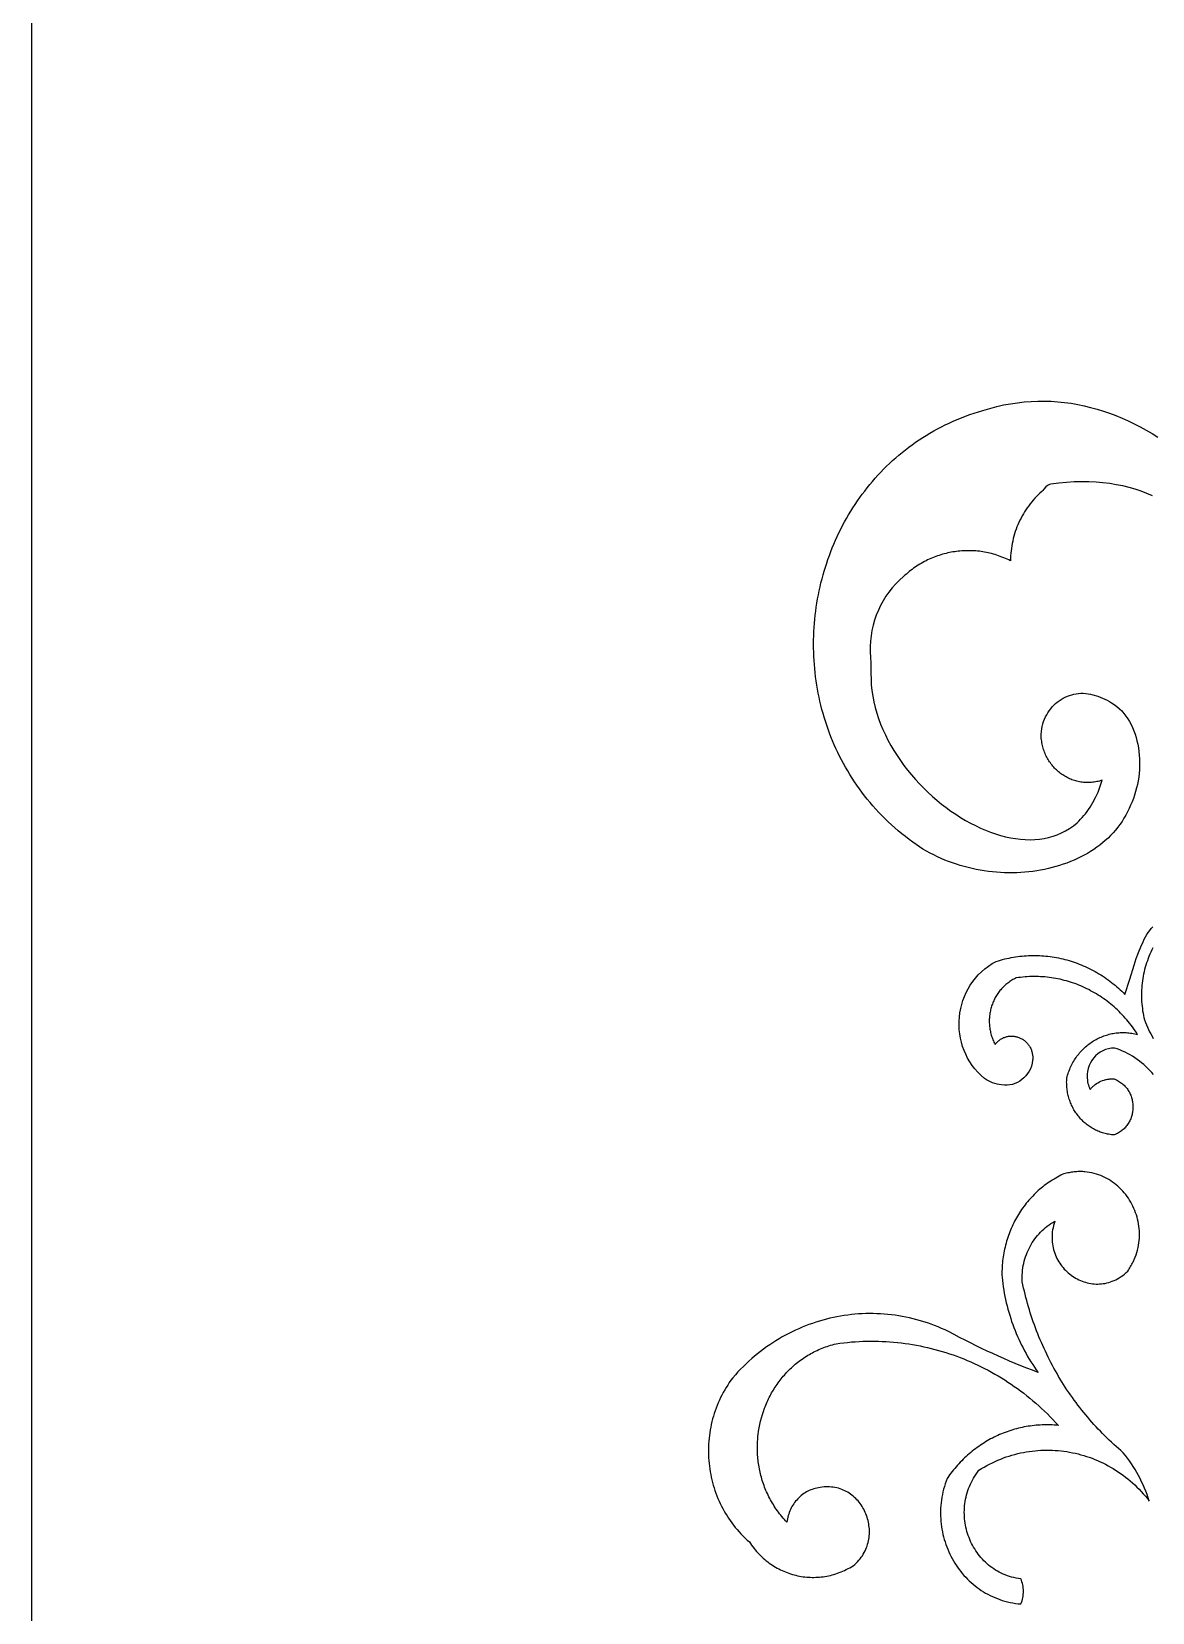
# Model space of a CAD drawing. Extents: x -425 to 425, y -1100 to 1100.
# Drawn here: x -425 to -97.9, y -433.5 to 27.7 of the extents above; entities that cross this region are included whole.
import ezdxf

# ---------------------------------------------------------------- set-up
doc = ezdxf.new("R2010")
doc.units = 0
doc.layers.add('LAYER_1', color=18, linetype='CONTINUOUS')

msp = doc.modelspace()

# ---------------------------------------------------------------- linework, layer by layer
at = {"layer": 'LAYER_1'}
for points in [[(-425, -1100), (425, -1100), (425, 1100), (-425, 1100)], [(-215.51, -412.98), (-215.18, -413.47), (-214.85, -413.95), (-214.5, -414.42), (-214.15, -414.87), (-213.78, -415.32), (-213.41, -415.75), (-213.03, -416.17), (-212.64, -416.58), (-212.25, -416.98), (-211.84, -417.37), (-211.43, -417.74), (-211.01, -418.11), (-210.58, -418.46), (-210.15, -418.8), (-209.71, -419.13), (-209.26, -419.45), (-208.8, -419.75), (-208.34, -420.04), (-207.88, -420.32), (-207.41, -420.59), (-206.93, -420.85), (-206.45, -421.09), (-205.97, -421.32), (-205.47, -421.54), (-204.98, -421.75), (-204.48, -421.94), (-203.98, -422.12), (-203.47, -422.29), (-202.96, -422.45), (-202.45, -422.59), (-201.93, -422.72), (-201.41, -422.84), (-200.89, -422.95), (-200.37, -423.04), (-199.84, -423.12), (-199.31, -423.19), (-198.78, -423.24), (-198.25, -423.28), (-197.72, -423.31), (-197.19, -423.32), (-196.65, -423.32), (-196.12, -423.31), (-195.59, -423.29), (-195.05, -423.25), (-194.52, -423.2), (-193.99, -423.13), (-193.45, -423.05), (-192.92, -422.96), (-192.39, -422.85), (-191.86, -422.73), (-191.34, -422.6), (-190.81, -422.45), (-190.29, -422.29), (-189.77, -422.12), (-189.25, -421.93), (-188.73, -421.73), (-188.22, -421.51), (-187.71, -421.28), (-187.21, -421.04), (-186.71, -420.78), (-186.21, -420.51), (-185.72, -420.22), (-185.23, -419.92), (-184.74, -419.6), (-184.32, -419.19), (-183.91, -418.78), (-183.53, -418.35), (-183.18, -417.91), (-182.84, -417.47), (-182.53, -417.02), (-182.25, -416.56), (-181.98, -416.09), (-181.74, -415.62), (-181.52, -415.14), (-181.32, -414.65), (-181.14, -414.17), (-180.99, -413.67), (-180.85, -413.18), (-180.74, -412.68), (-180.64, -412.18), (-180.57, -411.67), (-180.51, -411.17), (-180.48, -410.67), (-180.46, -410.16), (-180.47, -409.66), (-180.49, -409.16), (-180.53, -408.66), (-180.59, -408.16), (-180.66, -407.67), (-180.76, -407.18), (-180.87, -406.69), (-181, -406.21), (-181.15, -405.73), (-181.31, -405.26), (-181.49, -404.8), (-181.68, -404.35), (-181.89, -403.9), (-182.12, -403.46), (-182.36, -403.03), (-182.62, -402.61), (-182.89, -402.2), (-183.18, -401.8), (-183.48, -401.41), (-183.79, -401.03), (-184.12, -400.67), (-184.46, -400.31), (-184.82, -399.98), (-185.19, -399.65), (-185.57, -399.34), (-185.96, -399.05), (-186.36, -398.77), (-186.78, -398.51), (-187.21, -398.27), (-187.65, -398.05), (-188.1, -397.84), (-188.56, -397.65), (-189.04, -397.48), (-189.52, -397.34), (-190.01, -397.21), (-190.52, -397.1), (-191.03, -397.02), (-191.55, -396.96), (-192.08, -396.92), (-192.62, -396.9), (-193.17, -396.91), (-193.72, -396.95), (-194.29, -397.01), (-194.86, -397.09), (-195.33, -397.16), (-195.8, -397.25), (-196.26, -397.36), (-196.71, -397.49), (-197.16, -397.64), (-197.59, -397.8), (-198.02, -397.99), (-198.44, -398.19), (-198.84, -398.41), (-199.24, -398.65), (-199.63, -398.9), (-200, -399.17), (-200.37, -399.46), (-200.72, -399.76), (-201.06, -400.07), (-201.39, -400.4), (-201.7, -400.75), (-202.01, -401.1), (-202.29, -401.47), (-202.57, -401.85), (-202.82, -402.25), (-203.07, -402.65), (-203.29, -403.07), (-203.5, -403.5), (-203.7, -403.93), (-203.87, -404.38), (-204.03, -404.84), (-204.17, -405.3), (-204.3, -405.78), (-204.4, -406.26), (-204.49, -406.75), (-204.55, -407.24), (-204.93, -406.84), (-205.3, -406.43), (-205.66, -406.01), (-206.01, -405.59), (-206.36, -405.17), (-206.69, -404.74), (-207.01, -404.31), (-207.33, -403.88), (-207.64, -403.44), (-207.94, -403), (-208.23, -402.55), (-208.51, -402.1), (-208.79, -401.65), (-209.05, -401.2), (-209.31, -400.74), (-209.55, -400.28), (-209.79, -399.82), (-210.02, -399.35), (-210.25, -398.88), (-210.46, -398.41), (-210.67, -397.94), (-210.86, -397.46), (-211.05, -396.98), (-211.23, -396.5), (-211.41, -396.02), (-211.57, -395.54), (-211.73, -395.05), (-211.87, -394.57), (-212.01, -394.08), (-212.15, -393.59), (-212.27, -393.1), (-212.38, -392.6), (-212.49, -392.11), (-212.59, -391.61), (-212.68, -391.12), (-212.77, -390.62), (-212.84, -390.12), (-212.91, -389.63), (-212.97, -389.13), (-213.02, -388.63), (-213.06, -388.13), (-213.1, -387.63), (-213.13, -387.13), (-213.15, -386.63), (-213.16, -386.13), (-213.17, -385.63), (-213.17, -385.13), (-213.16, -384.64), (-213.14, -384.14), (-213.11, -383.64), (-213.08, -383.14), (-213.04, -382.65), (-213, -382.15), (-212.94, -381.66), (-212.81, -380.67), (-212.65, -379.69), (-212.46, -378.72), (-212.24, -377.76), (-211.99, -376.8), (-211.71, -375.85), (-211.41, -374.91), (-211.07, -373.98), (-210.9, -373.52), (-210.71, -373.06), (-210.52, -372.6), (-210.32, -372.15), (-210.12, -371.7), (-209.91, -371.26), (-209.69, -370.82), (-209.47, -370.38), (-209.23, -369.94), (-209, -369.51), (-208.75, -369.08), (-208.5, -368.66), (-208.24, -368.24), (-207.98, -367.82), (-207.7, -367.41), (-207.43, -367.01), (-207.14, -366.6), (-206.85, -366.21), (-206.55, -365.81), (-206.25, -365.42), (-205.94, -365.04), (-205.62, -364.66), (-205.3, -364.29), (-204.97, -363.92), (-204.63, -363.55), (-204.29, -363.2), (-203.94, -362.84), (-203.59, -362.5), (-203.23, -362.15), (-202.86, -361.82), (-202.49, -361.49), (-202.11, -361.16), (-201.73, -360.85), (-201.34, -360.53), (-200.94, -360.23), (-200.54, -359.93), (-200.13, -359.64), (-199.71, -359.35), (-199.29, -359.07), (-198.87, -358.8), (-198.43, -358.53), (-198, -358.27), (-197.55, -358.02), (-197.1, -357.78), (-196.65, -357.54), (-196.19, -357.31), (-195.72, -357.09), (-195.25, -356.87), (-194.77, -356.66), (-194.29, -356.47), (-193.8, -356.27), (-193.3, -356.09), (-192.8, -355.92), (-192.3, -355.75), (-191.79, -355.59), (-191.27, -355.44), (-190.75, -355.3), (-190.22, -355.16), (-189.1, -355.01), (-187.97, -354.87), (-186.84, -354.75), (-185.71, -354.64), (-184.59, -354.56), (-183.46, -354.49), (-182.34, -354.44), (-181.21, -354.41), (-180.09, -354.39), (-178.97, -354.4), (-177.85, -354.42), (-176.73, -354.46), (-175.62, -354.51), (-174.5, -354.59), (-173.39, -354.68), (-172.28, -354.78), (-171.17, -354.91), (-170.07, -355.05), (-168.97, -355.21), (-167.87, -355.39), (-166.77, -355.58), (-165.68, -355.79), (-164.6, -356.02), (-163.51, -356.26), (-162.43, -356.52), (-161.36, -356.8), (-160.29, -357.09), (-159.22, -357.4), (-158.16, -357.73), (-157.1, -358.07), (-156.05, -358.43), (-155, -358.81), (-153.96, -359.2), (-152.92, -359.61), (-151.89, -360.03), (-150.87, -360.47), (-149.85, -360.92), (-148.84, -361.4), (-147.83, -361.88), (-146.84, -362.39), (-145.84, -362.9), (-144.86, -363.44), (-143.88, -363.99), (-142.91, -364.55), (-141.95, -365.13), (-140.99, -365.73), (-140.05, -366.34), (-139.11, -366.97), (-138.18, -367.61), (-137.25, -368.26), (-136.34, -368.93), (-135.43, -369.62), (-134.54, -370.32), (-133.65, -371.04), (-132.77, -371.77), (-131.91, -372.51), (-131.05, -373.27), (-130.2, -374.05), (-129.36, -374.84), (-128.53, -375.64), (-127.71, -376.46), (-126.9, -377.29), (-126.11, -378.14), (-125.32, -379), (-125.91, -378.94), (-126.51, -378.9), (-127.1, -378.86), (-127.69, -378.84), (-128.28, -378.82), (-128.87, -378.82), (-129.46, -378.83), (-130.05, -378.84), (-130.64, -378.87), (-131.22, -378.91), (-131.81, -378.95), (-132.39, -379.01), (-132.97, -379.08), (-133.55, -379.16), (-134.12, -379.24), (-134.7, -379.34), (-135.27, -379.44), (-135.84, -379.56), (-136.41, -379.68), (-136.97, -379.82), (-137.54, -379.96), (-138.1, -380.12), (-138.65, -380.28), (-139.21, -380.45), (-139.76, -380.64), (-140.31, -380.83), (-140.85, -381.03), (-141.39, -381.24), (-141.93, -381.46), (-142.46, -381.68), (-143, -381.92), (-143.52, -382.16), (-144.05, -382.42), (-144.57, -382.68), (-145.08, -382.95), (-145.59, -383.24), (-146.1, -383.53), (-146.6, -383.82), (-147.1, -384.13), (-147.59, -384.45), (-148.08, -384.77), (-148.56, -385.1), (-149.04, -385.44), (-149.52, -385.79), (-149.99, -386.15), (-150.45, -386.51), (-150.91, -386.89), (-151.36, -387.27), (-151.81, -387.66), (-152.25, -388.06), (-152.68, -388.46), (-153.11, -388.88), (-153.54, -389.3), (-153.95, -389.73), (-154.37, -390.17), (-154.77, -390.61), (-155.17, -391.06), (-155.56, -391.52), (-155.95, -391.99), (-156.33, -392.47), (-156.7, -392.95), (-157.06, -393.44), (-157.42, -393.94), (-157.77, -394.44), (-158.07, -395.23), (-158.34, -396.01), (-158.58, -396.8), (-158.81, -397.59), (-159, -398.38), (-159.17, -399.17), (-159.32, -399.96), (-159.45, -400.75), (-159.55, -401.54), (-159.62, -402.33), (-159.68, -403.12), (-159.71, -403.9), (-159.72, -404.69), (-159.7, -405.47), (-159.67, -406.24), (-159.61, -407.01), (-159.53, -407.78), (-159.43, -408.55), (-159.31, -409.3), (-159.17, -410.06), (-159.01, -410.8), (-158.83, -411.54), (-158.62, -412.28), (-158.4, -413), (-158.16, -413.72), (-157.9, -414.43), (-157.62, -415.13), (-157.32, -415.83), (-157, -416.51), (-156.67, -417.18), (-156.32, -417.85), (-155.94, -418.5), (-155.56, -419.14), (-155.15, -419.77), (-154.73, -420.39), (-154.29, -420.99), (-153.83, -421.58), (-153.36, -422.16), (-152.88, -422.73), (-152.37, -423.28), (-151.85, -423.81), (-151.32, -424.33), (-150.77, -424.84), (-150.21, -425.33), (-149.63, -425.8), (-149.04, -426.26), (-148.44, -426.7), (-147.82, -427.12), (-147.18, -427.52), (-146.54, -427.9), (-145.88, -428.27), (-145.21, -428.61), (-144.53, -428.94), (-143.83, -429.24), (-143.13, -429.53), (-142.41, -429.79), (-141.68, -430.03), (-140.94, -430.25), (-140.19, -430.45), (-139.43, -430.62), (-138.65, -430.77), (-137.87, -430.9), (-137.08, -431), (-136.28, -431.08), (-136.09, -430.64), (-135.93, -430.19), (-135.8, -429.73), (-135.69, -429.27), (-135.61, -428.81), (-135.55, -428.34), (-135.51, -427.87), (-135.5, -427.4), (-135.51, -426.93), (-135.55, -426.46), (-135.62, -425.99), (-135.71, -425.53), (-135.82, -425.07), (-135.96, -424.62), (-136.12, -424.17), (-136.31, -423.73), (-136.99, -423.64), (-137.65, -423.52), (-138.31, -423.38), (-138.96, -423.22), (-139.59, -423.03), (-140.21, -422.83), (-140.82, -422.6), (-141.41, -422.36), (-141.99, -422.09), (-142.56, -421.8), (-143.12, -421.5), (-143.66, -421.18), (-144.19, -420.84), (-144.71, -420.48), (-145.21, -420.11), (-145.7, -419.72), (-146.17, -419.31), (-146.63, -418.89), (-147.07, -418.45), (-147.5, -418), (-147.91, -417.54), (-148.31, -417.07), (-148.69, -416.58), (-149.06, -416.08), (-149.41, -415.56), (-149.74, -415.04), (-150.06, -414.51), (-150.36, -413.96), (-150.65, -413.41), (-150.92, -412.85), (-151.17, -412.28), (-151.4, -411.7), (-151.61, -411.11), (-151.81, -410.52), (-151.99, -409.92), (-152.15, -409.31), (-152.3, -408.7), (-152.42, -408.09), (-152.53, -407.47), (-152.61, -406.84), (-152.68, -406.22), (-152.73, -405.59), (-152.76, -404.96), (-152.77, -404.32), (-152.76, -403.69), (-152.72, -403.05), (-152.67, -402.42), (-152.6, -401.78), (-152.51, -401.14), (-152.39, -400.51), (-152.26, -399.88), (-152.1, -399.25), (-151.93, -398.62), (-151.73, -398), (-151.51, -397.38), (-151.26, -396.77), (-151, -396.16), (-150.71, -395.55), (-150.4, -394.95), (-150.06, -394.36), (-149.71, -393.77), (-149.33, -393.2), (-148.92, -392.63), (-148.49, -392.07), (-147.72, -391.59), (-146.94, -391.13), (-146.16, -390.69), (-145.37, -390.27), (-144.57, -389.87), (-143.77, -389.5), (-142.96, -389.14), (-142.15, -388.81), (-141.33, -388.49), (-140.51, -388.2), (-139.68, -387.92), (-138.86, -387.67), (-138.02, -387.44), (-137.19, -387.22), (-136.35, -387.03), (-135.51, -386.86), (-134.67, -386.71), (-133.82, -386.57), (-132.98, -386.46), (-132.13, -386.37), (-131.29, -386.3), (-130.44, -386.24), (-129.59, -386.21), (-128.75, -386.19), (-127.9, -386.2), (-127.05, -386.23), (-126.21, -386.27), (-125.37, -386.33), (-124.53, -386.42), (-123.69, -386.52), (-122.85, -386.64), (-122.02, -386.78), (-121.19, -386.94), (-120.36, -387.12), (-119.54, -387.32), (-118.72, -387.54), (-117.9, -387.77), (-117.09, -388.03), (-116.29, -388.3), (-115.49, -388.59), (-114.7, -388.9), (-113.91, -389.23), (-113.13, -389.58), (-112.36, -389.95), (-111.59, -390.33), (-110.83, -390.74), (-110.08, -391.16), (-109.33, -391.6), (-108.6, -392.05), (-107.87, -392.53), (-107.15, -393.02), (-106.44, -393.54), (-105.74, -394.07), (-105.05, -394.61), (-104.37, -395.18), (-103.7, -395.76), (-103.04, -396.36), (-102.4, -396.98), (-101.76, -397.62), (-101.14, -398.27), (-100.53, -398.95), (-99.93, -399.63), (-99.34, -400.34), (-98.77, -401.06), (-99.09, -400.1), (-99.43, -399.14), (-99.8, -398.2), (-100.18, -397.26), (-100.58, -396.34), (-101.01, -395.42), (-101.46, -394.52), (-101.92, -393.63), (-102.41, -392.74), (-102.91, -391.88), (-103.44, -391.02), (-103.99, -390.18), (-104.55, -389.35), (-105.13, -388.53), (-105.73, -387.73), (-106.36, -386.94), (-107.06, -386.35), (-107.75, -385.75), (-108.44, -385.14), (-109.12, -384.53), (-109.8, -383.91), (-110.46, -383.28), (-111.13, -382.65), (-111.78, -382), (-112.43, -381.36), (-113.06, -380.7), (-113.7, -380.04), (-114.32, -379.37), (-114.94, -378.69), (-115.55, -378.01), (-116.15, -377.32), (-116.75, -376.63), (-117.34, -375.92), (-117.92, -375.22), (-118.49, -374.5), (-119.06, -373.78), (-119.61, -373.06), (-120.16, -372.32), (-120.71, -371.59), (-121.24, -370.84), (-121.77, -370.09), (-122.29, -369.34), (-122.8, -368.58), (-123.3, -367.81), (-123.8, -367.04), (-124.29, -366.26), (-124.77, -365.48), (-125.24, -364.69), (-125.7, -363.89), (-126.16, -363.09), (-126.61, -362.29), (-127.05, -361.48), (-127.48, -360.67), (-127.9, -359.85), (-128.32, -359.03), (-128.72, -358.2), (-129.12, -357.36), (-129.51, -356.53), (-129.89, -355.68), (-130.26, -354.84), (-130.63, -353.99), (-130.98, -353.13), (-131.33, -352.27), (-131.67, -351.41), (-131.99, -350.54), (-132.31, -349.67), (-132.63, -348.79), (-132.93, -347.91), (-133.22, -347.03), (-133.51, -346.14), (-133.78, -345.25), (-134.05, -344.35), (-134.31, -343.45), (-134.56, -342.55), (-134.8, -341.65), (-135.03, -340.74), (-135.25, -339.83), (-135.46, -338.91), (-135.66, -337.99), (-135.86, -337.07), (-135.88, -336.38), (-135.88, -335.7), (-135.86, -335.02), (-135.82, -334.35), (-135.75, -333.68), (-135.66, -333.02), (-135.55, -332.36), (-135.41, -331.71), (-135.26, -331.06), (-135.08, -330.42), (-134.88, -329.79), (-134.66, -329.17), (-134.42, -328.56), (-134.16, -327.96), (-133.88, -327.37), (-133.59, -326.79), (-133.27, -326.22), (-132.93, -325.66), (-132.57, -325.11), (-132.2, -324.58), (-131.81, -324.06), (-131.39, -323.56), (-130.97, -323.07), (-130.52, -322.6), (-130.06, -322.14), (-129.58, -321.69), (-129.08, -321.27), (-128.57, -320.86), (-128.05, -320.47), (-127.5, -320.1), (-126.95, -319.75), (-126.37, -319.42), (-126.57, -320.05), (-126.74, -320.67), (-126.88, -321.3), (-126.99, -321.91), (-127.08, -322.53), (-127.13, -323.13), (-127.16, -323.73), (-127.17, -324.32), (-127.15, -324.91), (-127.11, -325.49), (-127.04, -326.06), (-126.95, -326.62), (-126.84, -327.17), (-126.7, -327.71), (-126.54, -328.25), (-126.37, -328.77), (-126.17, -329.28), (-125.95, -329.78), (-125.72, -330.27), (-125.46, -330.75), (-125.19, -331.22), (-124.9, -331.67), (-124.59, -332.11), (-124.27, -332.54), (-123.93, -332.96), (-123.58, -333.36), (-123.21, -333.74), (-122.83, -334.11), (-122.44, -334.46), (-122.03, -334.8), (-121.61, -335.13), (-121.18, -335.43), (-120.74, -335.72), (-120.29, -335.99), (-119.83, -336.25), (-119.37, -336.48), (-118.89, -336.7), (-118.4, -336.9), (-117.91, -337.07), (-117.42, -337.23), (-116.91, -337.37), (-116.4, -337.49), (-115.89, -337.58), (-115.37, -337.66), (-114.85, -337.71), (-114.33, -337.74), (-113.8, -337.74), (-113.27, -337.73), (-112.74, -337.69), (-112.22, -337.62), (-111.69, -337.54), (-111.16, -337.42), (-110.63, -337.29), (-110.11, -337.12), (-109.58, -336.93), (-109.06, -336.71), (-108.55, -336.47), (-108.04, -336.2), (-107.53, -335.9), (-107.03, -335.58), (-106.53, -335.22), (-106.05, -334.84), (-105.56, -334.42), (-105.09, -333.98), (-104.86, -333.65), (-104.65, -333.32), (-104.44, -332.98), (-104.23, -332.65), (-104.04, -332.31), (-103.85, -331.97), (-103.68, -331.63), (-103.51, -331.29), (-103.34, -330.95), (-103.19, -330.6), (-102.9, -329.91), (-102.65, -329.22), (-102.42, -328.52), (-102.23, -327.83), (-102.06, -327.13), (-101.93, -326.43), (-101.82, -325.73), (-101.74, -325.03), (-101.68, -324.33), (-101.66, -323.63), (-101.66, -322.94), (-101.68, -322.25), (-101.73, -321.56), (-101.81, -320.88), (-101.91, -320.2), (-102.04, -319.53), (-102.19, -318.86), (-102.36, -318.21), (-102.55, -317.56), (-102.77, -316.92), (-103.01, -316.28), (-103.27, -315.66), (-103.56, -315.05), (-103.86, -314.45), (-104.19, -313.86), (-104.53, -313.29), (-104.89, -312.73), (-105.27, -312.18), (-105.67, -311.65), (-106.09, -311.13), (-106.53, -310.63), (-106.98, -310.14), (-107.45, -309.67), (-107.94, -309.22), (-108.44, -308.79), (-108.96, -308.38), (-109.49, -307.98), (-110.04, -307.61), (-110.6, -307.26), (-111.17, -306.93), (-111.76, -306.63), (-112.36, -306.34), (-112.97, -306.08), (-113.59, -305.85), (-114.23, -305.64), (-114.87, -305.46), (-115.53, -305.3), (-116.2, -305.17), (-116.87, -305.07), (-117.56, -305), (-117.9, -304.97), (-118.25, -304.95), (-118.6, -304.94), (-118.95, -304.94), (-119.31, -304.94), (-119.66, -304.95), (-120.02, -304.97), (-120.38, -305), (-120.74, -305.04), (-121.1, -305.08), (-121.47, -305.13), (-121.83, -305.19), (-122.2, -305.26), (-122.57, -305.34), (-122.94, -305.43), (-123.31, -305.52), (-123.68, -305.62), (-124.06, -305.73), (-124.58, -305.99), (-125.09, -306.25), (-125.6, -306.53), (-126.1, -306.81), (-126.59, -307.1), (-127.08, -307.4), (-127.56, -307.71), (-128.04, -308.03), (-128.51, -308.35), (-128.97, -308.69), (-129.42, -309.03), (-129.87, -309.38), (-130.31, -309.74), (-130.75, -310.11), (-131.17, -310.48), (-131.59, -310.87), (-132, -311.26), (-132.41, -311.65), (-132.81, -312.06), (-133.2, -312.47), (-133.58, -312.89), (-133.95, -313.31), (-134.32, -313.75), (-134.68, -314.19), (-135.03, -314.63), (-135.37, -315.08), (-135.71, -315.54), (-136.03, -316.01), (-136.35, -316.48), (-136.66, -316.95), (-136.96, -317.44), (-137.26, -317.92), (-137.54, -318.42), (-137.82, -318.92), (-138.09, -319.42), (-138.35, -319.93), (-138.6, -320.44), (-138.84, -320.96), (-139.07, -321.49), (-139.29, -322.01), (-139.51, -322.55), (-139.71, -323.08), (-139.91, -323.62), (-140.1, -324.17), (-140.27, -324.72), (-140.44, -325.27), (-140.6, -325.83), (-140.75, -326.39), (-140.89, -326.95), (-141.02, -327.52), (-141.14, -328.09), (-141.24, -328.67), (-141.34, -329.24), (-141.43, -329.82), (-141.51, -330.4), (-141.58, -330.99), (-141.64, -331.58), (-141.69, -332.17), (-141.73, -332.76), (-141.75, -333.35), (-141.77, -333.95), (-141.78, -334.54), (-141.77, -335.14), (-141.76, -335.74), (-141.65, -336.69), (-141.53, -337.63), (-141.4, -338.57), (-141.25, -339.51), (-141.09, -340.44), (-140.91, -341.37), (-140.72, -342.29), (-140.51, -343.21), (-140.28, -344.13), (-140.04, -345.04), (-139.79, -345.95), (-139.52, -346.85), (-139.24, -347.75), (-138.95, -348.64), (-138.63, -349.52), (-138.31, -350.4), (-137.97, -351.28), (-137.62, -352.15), (-137.25, -353.01), (-136.87, -353.86), (-136.47, -354.71), (-136.06, -355.55), (-135.64, -356.39), (-135.2, -357.21), (-134.75, -358.03), (-134.29, -358.85), (-133.81, -359.65), (-133.32, -360.45), (-132.81, -361.24), (-132.3, -362.02), (-131.76, -362.79), (-131.22, -363.55), (-132.89, -362.91), (-134.56, -362.25), (-136.23, -361.58), (-137.89, -360.9), (-139.54, -360.2), (-141.19, -359.49), (-142.83, -358.77), (-144.47, -358.03), (-146.1, -357.28), (-147.72, -356.51), (-149.34, -355.73), (-150.96, -354.94), (-152.56, -354.13), (-154.17, -353.31), (-155.76, -352.48), (-157.35, -351.63), (-158.36, -351.15), (-159.38, -350.7), (-160.4, -350.26), (-161.43, -349.85), (-162.47, -349.47), (-163.5, -349.1), (-164.55, -348.76), (-165.59, -348.45), (-166.64, -348.15), (-167.69, -347.88), (-168.75, -347.63), (-169.8, -347.4), (-170.86, -347.2), (-171.92, -347.01), (-172.98, -346.86), (-174.05, -346.72), (-175.11, -346.6), (-176.18, -346.51), (-177.24, -346.44), (-178.31, -346.39), (-179.37, -346.36), (-180.44, -346.36), (-181.5, -346.38), (-182.56, -346.42), (-183.62, -346.48), (-184.68, -346.56), (-185.73, -346.66), (-186.79, -346.79), (-187.84, -346.94), (-188.88, -347.1), (-189.93, -347.29), (-190.97, -347.51), (-192, -347.74), (-193.03, -347.99), (-194.06, -348.27), (-195.08, -348.56), (-196.1, -348.88), (-197.11, -349.21), (-198.11, -349.57), (-199.11, -349.95), (-200.1, -350.35), (-201.09, -350.77), (-202.06, -351.21), (-203.03, -351.67), (-204, -352.16), (-204.95, -352.66), (-205.89, -353.18), (-206.83, -353.72), (-207.76, -354.28), (-208.68, -354.87), (-209.58, -355.47), (-210.48, -356.09), (-211.37, -356.73), (-212.24, -357.4), (-213.11, -358.08), (-213.97, -358.78), (-214.81, -359.5), (-215.64, -360.24), (-216.46, -361), (-217.26, -361.78), (-218.06, -362.58), (-218.84, -363.4), (-219.6, -364.24), (-220.36, -365.09), (-220.87, -365.79), (-221.36, -366.49), (-221.83, -367.2), (-222.28, -367.92), (-222.71, -368.65), (-223.13, -369.39), (-223.52, -370.13), (-223.9, -370.88), (-224.26, -371.64), (-224.59, -372.4), (-224.91, -373.17), (-225.21, -373.94), (-225.49, -374.73), (-225.75, -375.51), (-226, -376.3), (-226.22, -377.09), (-226.42, -377.89), (-226.61, -378.69), (-226.78, -379.5), (-226.93, -380.31), (-227.06, -381.12), (-227.17, -381.93), (-227.26, -382.74), (-227.33, -383.56), (-227.39, -384.37), (-227.43, -385.19), (-227.45, -386), (-227.45, -386.82), (-227.43, -387.63), (-227.39, -388.45), (-227.34, -389.26), (-227.26, -390.07), (-227.17, -390.88), (-227.06, -391.69), (-226.94, -392.49), (-226.79, -393.3), (-226.63, -394.09), (-226.45, -394.89), (-226.25, -395.68), (-226.03, -396.46), (-225.79, -397.24), (-225.54, -398.02), (-225.27, -398.79), (-224.98, -399.55), (-224.67, -400.31), (-224.35, -401.06), (-224, -401.8), (-223.64, -402.53), (-223.27, -403.26), (-222.87, -403.98), (-222.46, -404.69), (-222.03, -405.39), (-221.58, -406.09), (-221.11, -406.77), (-220.63, -407.44), (-220.13, -408.1), (-219.61, -408.75), (-219.08, -409.39), (-218.53, -410.02), (-217.96, -410.64), (-217.37, -411.24), (-216.77, -411.84), (-216.15, -412.42)]]:
    msp.add_lwpolyline(points, close=True, dxfattribs=at)
for points in [[(-97.83, -107.76), (-99.47, -107.06), (-101.17, -106.43), (-102.9, -105.86), (-104.69, -105.35), (-106.52, -104.91), (-108.4, -104.54), (-110.33, -104.23), (-112.3, -103.99), (-114.33, -103.82), (-116.4, -103.72), (-118.53, -103.69), (-120.71, -103.74), (-122.93, -103.86), (-125.22, -104.06), (-127.55, -104.34), (-127.94, -104.44), (-128.3, -104.63), (-128.63, -104.88), (-128.94, -105.18), (-129.54, -105.85), (-129.84, -106.18), (-130.15, -106.48), (-130.68, -106.96), (-131.19, -107.45), (-131.69, -107.96), (-132.18, -108.47), (-132.65, -109), (-133.11, -109.55), (-133.55, -110.1), (-133.98, -110.67), (-134.39, -111.24), (-134.79, -111.83), (-135.17, -112.43), (-135.54, -113.03), (-135.89, -113.65), (-136.22, -114.28), (-136.54, -114.91), (-136.84, -115.56), (-137.13, -116.21), (-137.4, -116.87), (-137.65, -117.53), (-137.88, -118.21), (-138.1, -118.89), (-138.3, -119.58), (-138.48, -120.27), (-138.65, -120.97), (-138.8, -121.67), (-138.93, -122.38), (-139.04, -123.1), (-139.13, -123.82), (-139.2, -124.54), (-139.26, -125.27), (-139.3, -126), (-139.32, -126.73), (-139.8, -126.49), (-140.29, -126.26), (-140.78, -126.04), (-141.28, -125.83), (-141.77, -125.63), (-142.27, -125.44), (-142.77, -125.27), (-143.27, -125.1), (-143.78, -124.94), (-144.28, -124.79), (-144.79, -124.65), (-145.3, -124.53), (-145.81, -124.41), (-146.32, -124.3), (-146.83, -124.2), (-147.34, -124.12), (-147.86, -124.04), (-148.37, -123.97), (-148.89, -123.92), (-149.4, -123.87), (-149.92, -123.83), (-150.44, -123.8), (-150.95, -123.79), (-151.47, -123.78), (-151.98, -123.78), (-152.5, -123.79), (-153.01, -123.81), (-153.53, -123.84), (-154.04, -123.89), (-154.55, -123.94), (-155.07, -124), (-155.58, -124.07), (-156.09, -124.15), (-156.59, -124.24), (-157.1, -124.34), (-157.6, -124.45), (-158.11, -124.57), (-158.61, -124.69), (-159.1, -124.83), (-159.6, -124.98), (-160.09, -125.14), (-160.59, -125.3), (-161.07, -125.48), (-161.56, -125.66), (-162.04, -125.86), (-162.52, -126.06), (-163, -126.28), (-163.47, -126.5), (-163.94, -126.73), (-164.41, -126.97), (-164.87, -127.23), (-165.33, -127.49), (-165.79, -127.76), (-166.24, -128.03), (-166.69, -128.32), (-167.13, -128.62), (-167.57, -128.93), (-168, -129.24), (-168.43, -129.57), (-168.85, -129.9), (-169.27, -130.25), (-169.69, -130.6), (-170.1, -130.96), (-170.5, -131.33), (-171.67, -132.37), (-172.77, -133.47), (-173.8, -134.63), (-174.76, -135.84), (-175.65, -137.1), (-176.46, -138.42), (-177.2, -139.77), (-177.86, -141.17), (-178.45, -142.6), (-178.95, -144.07), (-179.38, -145.56), (-179.72, -147.08), (-179.98, -148.62), (-180.16, -150.18), (-180.24, -151.75), (-180.24, -153.34), (-180.18, -154.91), (-180.09, -156.49), (-180.02, -158.06), (-180.01, -159.64), (-180, -161.3), (-179.91, -162.97), (-179.74, -164.62), (-179.49, -166.27), (-179.17, -167.92), (-178.78, -169.55), (-178.32, -171.17), (-177.79, -172.78), (-177.19, -174.38), (-176.54, -175.96), (-175.82, -177.52), (-175.05, -179.07), (-174.22, -180.59), (-173.33, -182.09), (-172.4, -183.56), (-171.42, -185.01), (-170.39, -186.43), (-169.32, -187.82), (-168.2, -189.18), (-167.05, -190.51), (-165.86, -191.8), (-164.63, -193.06), (-163.37, -194.28), (-162.08, -195.46), (-160.77, -196.6), (-159.42, -197.69), (-158.06, -198.74), (-156.67, -199.74), (-155.27, -200.7), (-153.85, -201.6), (-152.42, -202.46), (-150.97, -203.26), (-149.52, -204.01), (-148.05, -204.7), (-146.59, -205.33), (-145.12, -205.9), (-143.65, -206.41), (-142.18, -206.86), (-140.72, -207.24), (-139.27, -207.55), (-137.82, -207.8), (-136.39, -207.98), (-134.97, -208.08), (-133.57, -208.11), (-132.18, -208.07), (-130.82, -207.95), (-129.48, -207.75), (-128.16, -207.47), (-126.88, -207.11), (-125.62, -206.67), (-124.39, -206.14), (-123.2, -205.52), (-122.05, -204.82), (-120.94, -204.02), (-119.87, -203.14), (-119.35, -202.66), (-118.84, -202.16), (-118.34, -201.63), (-117.86, -201.08), (-117.39, -200.51), (-116.93, -199.91), (-116.48, -199.28), (-116.05, -198.64), (-115.63, -197.96), (-115.22, -197.26), (-114.45, -195.79), (-113.74, -194.21), (-113.08, -192.53), (-112.49, -190.74), (-112.89, -190.87), (-113.29, -190.98), (-113.68, -191.08), (-114.08, -191.17), (-114.48, -191.25), (-114.87, -191.31), (-115.27, -191.36), (-115.66, -191.4), (-116.06, -191.43), (-116.45, -191.44), (-116.84, -191.45), (-117.23, -191.44), (-117.62, -191.42), (-118, -191.38), (-118.39, -191.34), (-118.77, -191.28), (-119.14, -191.22), (-119.52, -191.14), (-119.89, -191.05), (-120.26, -190.95), (-120.63, -190.84), (-120.99, -190.72), (-121.35, -190.59), (-121.7, -190.45), (-122.05, -190.3), (-122.4, -190.14), (-122.74, -189.97), (-123.07, -189.79), (-123.4, -189.6), (-123.73, -189.4), (-124.05, -189.2), (-124.36, -188.98), (-124.67, -188.75), (-124.98, -188.52), (-125.27, -188.28), (-125.56, -188.02), (-125.85, -187.76), (-126.13, -187.5), (-126.4, -187.22), (-126.66, -186.94), (-126.92, -186.64), (-127.16, -186.34), (-127.4, -186.04), (-127.64, -185.72), (-127.86, -185.4), (-128.08, -185.07), (-128.29, -184.73), (-128.49, -184.39), (-128.68, -184.04), (-128.86, -183.69), (-129.03, -183.32), (-129.19, -182.95), (-129.34, -182.58), (-129.49, -182.2), (-129.62, -181.81), (-129.74, -181.42), (-129.85, -181.02), (-129.96, -180.62), (-130.05, -180.21), (-130.13, -179.79), (-130.19, -179.37), (-130.25, -178.95), (-130.3, -178.52), (-130.33, -178.09), (-130.32, -177.3), (-130.26, -176.53), (-130.16, -175.77), (-130.01, -175.03), (-129.83, -174.32), (-129.61, -173.62), (-129.35, -172.94), (-129.06, -172.29), (-128.73, -171.66), (-128.37, -171.05), (-127.98, -170.47), (-127.56, -169.91), (-127.12, -169.38), (-126.64, -168.88), (-126.14, -168.41), (-125.62, -167.97), (-125.07, -167.56), (-124.51, -167.18), (-123.92, -166.83), (-123.32, -166.52), (-122.7, -166.24), (-122.07, -166), (-121.42, -165.8), (-120.76, -165.64), (-120.09, -165.51), (-119.41, -165.42), (-118.73, -165.38), (-118.04, -165.38), (-117.34, -165.42), (-116.64, -165.5), (-115.94, -165.63), (-115.24, -165.81), (-113.83, -166.26), (-112.44, -166.8), (-111.76, -167.1), (-111.09, -167.43), (-110.43, -167.78), (-109.78, -168.16), (-108.99, -168.68), (-108.23, -169.26), (-107.52, -169.88), (-106.84, -170.55), (-106.21, -171.27), (-105.62, -172.02), (-105.08, -172.82), (-104.57, -173.65), (-104.1, -174.51), (-103.68, -175.41), (-103.29, -176.33), (-102.95, -177.29), (-102.64, -178.26), (-102.38, -179.26), (-102.15, -180.27), (-101.97, -181.3), (-101.82, -182.35), (-101.71, -183.41), (-101.65, -184.47), (-101.62, -185.55), (-101.63, -186.62), (-101.67, -187.7), (-101.76, -188.78), (-101.88, -189.85), (-102.05, -190.92), (-102.25, -191.98), (-102.48, -193.02), (-102.76, -194.06), (-103.07, -195.07), (-103.42, -196.07), (-103.8, -197.05), (-104.23, -198), (-104.66, -199.01), (-105.13, -199.98), (-105.63, -200.93), (-106.17, -201.86), (-106.74, -202.76), (-107.34, -203.63), (-107.98, -204.48), (-108.65, -205.3), (-109.34, -206.1), (-110.07, -206.87), (-110.82, -207.62), (-111.61, -208.33), (-112.42, -209.03), (-113.25, -209.69), (-114.11, -210.33), (-114.99, -210.95), (-115.9, -211.54), (-116.83, -212.1), (-117.78, -212.63), (-118.75, -213.14), (-119.74, -213.63), (-120.74, -214.08), (-121.77, -214.51), (-122.81, -214.91), (-123.87, -215.29), (-124.94, -215.64), (-126.03, -215.97), (-127.12, -216.26), (-128.24, -216.53), (-129.36, -216.78), (-130.49, -216.99), (-131.63, -217.18), (-132.78, -217.34), (-133.94, -217.48), (-135.11, -217.59), (-136.28, -217.67), (-137.46, -217.73), (-138.64, -217.75), (-139.82, -217.75), (-141.01, -217.73), (-142.19, -217.67), (-143.38, -217.59), (-144.57, -217.48), (-145.75, -217.35), (-146.94, -217.19), (-148.12, -217), (-149.29, -216.78), (-150.47, -216.53), (-151.63, -216.26), (-152.79, -215.96), (-153.94, -215.63), (-155.08, -215.27), (-156.22, -214.89), (-157.34, -214.48), (-158.45, -214.04), (-159.55, -213.57), (-160.64, -213.08), (-161.71, -212.55), (-162.77, -212), (-163.81, -211.42), (-164.84, -210.82), (-165.84, -210.18), (-166.83, -209.52), (-167.8, -208.83), (-168.89, -208.02), (-169.96, -207.2), (-171, -206.36), (-172.03, -205.51), (-173.03, -204.64), (-174.01, -203.76), (-174.97, -202.87), (-175.9, -201.97), (-176.82, -201.05), (-177.71, -200.12), (-178.59, -199.17), (-179.44, -198.22), (-180.27, -197.25), (-181.08, -196.27), (-181.87, -195.28), (-182.64, -194.28), (-183.39, -193.26), (-184.11, -192.24), (-184.82, -191.21), (-185.5, -190.17), (-186.17, -189.12), (-186.81, -188.05), (-187.43, -186.98), (-188.04, -185.91), (-188.62, -184.82), (-189.18, -183.72), (-189.72, -182.62), (-190.24, -181.51), (-190.74, -180.39), (-191.22, -179.27), (-191.68, -178.14), (-192.12, -177), (-192.54, -175.86), (-192.94, -174.71), (-193.32, -173.56), (-193.67, -172.4), (-194.01, -171.24), (-194.33, -170.07), (-194.63, -168.89), (-194.91, -167.72), (-195.17, -166.54), (-195.41, -165.35), (-195.63, -164.17), (-195.83, -162.98), (-196.01, -161.79), (-196.17, -160.59), (-196.31, -159.4), (-196.44, -158.2), (-196.54, -157), (-196.62, -155.8), (-196.69, -154.6), (-196.73, -153.4), (-196.76, -152.2), (-196.76, -150.99), (-196.75, -149.79), (-196.72, -148.59), (-196.67, -147.39), (-196.6, -146.2), (-196.51, -145), (-196.4, -143.8), (-196.28, -142.61), (-196.13, -141.42), (-195.97, -140.23), (-195.79, -139.05), (-195.59, -137.87), (-195.37, -136.69), (-195.13, -135.52), (-194.87, -134.35), (-194.6, -133.19), (-194.3, -132.03), (-193.99, -130.87), (-193.66, -129.72), (-193.31, -128.58), (-192.94, -127.44), (-192.56, -126.31), (-192.16, -125.18), (-191.73, -124.06), (-191.3, -122.95), (-190.84, -121.85), (-190.36, -120.75), (-189.87, -119.66), (-189.36, -118.58), (-188.83, -117.51), (-188.28, -116.45), (-187.72, -115.4), (-187.14, -114.35), (-186.54, -113.32), (-185.92, -112.29), (-185.29, -111.28), (-184.63, -110.28), (-183.96, -109.28), (-183.28, -108.3), (-182.57, -107.33), (-181.85, -106.38), (-181.11, -105.43), (-180.36, -104.5), (-179.58, -103.57), (-178.79, -102.67), (-177.99, -101.77), (-177.16, -100.89), (-176.32, -100.02), (-175.46, -99.17), (-174.59, -98.33), (-173.7, -97.5), (-172.79, -96.69), (-171.86, -95.9), (-170.92, -95.12), (-169.96, -94.36), (-168.99, -93.61), (-167.99, -92.88), (-166.99, -92.17), (-165.96, -91.47), (-164.92, -90.79), (-163.86, -90.13), (-162.79, -89.48), (-161.7, -88.86), (-160.59, -88.25), (-159.47, -87.66), (-158.33, -87.09), (-157.18, -86.54), (-156.01, -86.01), (-154.82, -85.5), (-153.62, -85.01), (-152.4, -84.54), (-151.17, -84.09), (-149.92, -83.66), (-148.65, -83.25), (-147.37, -82.87), (-145.34, -82.26), (-143.31, -81.73), (-141.3, -81.27), (-139.28, -80.9), (-137.28, -80.6), (-135.28, -80.38), (-133.3, -80.22), (-131.32, -80.15), (-129.35, -80.14), (-127.39, -80.2), (-125.45, -80.33), (-123.51, -80.52), (-121.59, -80.79), (-119.68, -81.12), (-117.79, -81.51), (-115.9, -81.96), (-114.04, -82.47), (-112.19, -83.05), (-110.35, -83.68), (-108.53, -84.37), (-106.73, -85.11), (-104.94, -85.91), (-103.17, -86.77), (-101.42, -87.67), (-99.69, -88.63), (-97.98, -89.64), (-96.3, -90.69)], [(-97.52, -276.63), (-98.06, -276.01), (-98.61, -275.4), (-99.19, -274.82), (-99.78, -274.25), (-100.39, -273.7), (-101.02, -273.18), (-101.66, -272.67), (-102.32, -272.19), (-103, -271.73), (-103.69, -271.29), (-104.4, -270.87), (-105.12, -270.48), (-105.85, -270.11), (-106.6, -269.77), (-107.36, -269.45), (-108.14, -269.15), (-108.55, -269.04), (-108.96, -268.97), (-109.39, -268.95), (-109.82, -268.97), (-110.26, -269.03), (-110.69, -269.12), (-111.52, -269.35), (-111.93, -269.51), (-112.34, -269.69), (-113.1, -270.11), (-113.81, -270.6), (-114.45, -271.17), (-115.03, -271.8), (-115.53, -272.49), (-115.97, -273.23), (-116.33, -274.02), (-116.61, -274.84), (-116.8, -275.69), (-116.91, -276.55), (-116.93, -277.44), (-116.86, -278.33), (-116.79, -278.78), (-116.69, -279.22), (-116.57, -279.66), (-116.42, -280.1), (-116.25, -280.54), (-116.05, -280.97), (-115.88, -280.78), (-115.71, -280.59), (-115.53, -280.4), (-115.35, -280.22), (-115.17, -280.05), (-114.98, -279.88), (-114.59, -279.57), (-114.19, -279.28), (-113.77, -279.01), (-113.33, -278.78), (-112.89, -278.57), (-112.43, -278.38), (-111.96, -278.23), (-111.73, -278.16), (-111.49, -278.1), (-111.25, -278.05), (-111.01, -278.01), (-110.76, -277.97), (-110.52, -277.94), (-110.27, -277.92), (-110.02, -277.9), (-109.78, -277.9), (-109.53, -277.9), (-109.28, -277.91), (-109.03, -277.92), (-108.69, -278.06), (-108.36, -278.21), (-108.05, -278.36), (-107.74, -278.53), (-107.45, -278.71), (-107.16, -278.9), (-106.89, -279.1), (-106.63, -279.3), (-106.38, -279.52), (-106.14, -279.74), (-105.91, -279.98), (-105.69, -280.22), (-105.48, -280.46), (-105.28, -280.72), (-105.09, -280.98), (-104.92, -281.25), (-104.75, -281.52), (-104.6, -281.8), (-104.45, -282.09), (-104.32, -282.38), (-104.2, -282.67), (-104.09, -282.97), (-103.98, -283.27), (-103.89, -283.57), (-103.81, -283.88), (-103.74, -284.19), (-103.69, -284.5), (-103.64, -284.82), (-103.6, -285.13), (-103.57, -285.45), (-103.56, -285.77), (-103.55, -286.09), (-103.56, -286.41), (-103.58, -286.72), (-103.6, -287.04), (-103.64, -287.36), (-103.69, -287.67), (-103.75, -287.98), (-103.82, -288.29), (-103.9, -288.6), (-103.99, -288.9), (-104.09, -289.2), (-104.21, -289.5), (-104.33, -289.8), (-104.46, -290.08), (-104.61, -290.37), (-104.76, -290.65), (-104.93, -290.92), (-105.11, -291.19), (-105.3, -291.45), (-105.49, -291.7), (-105.7, -291.95), (-105.92, -292.19), (-106.15, -292.42), (-106.4, -292.65), (-106.65, -292.86), (-106.91, -293.07), (-107.18, -293.27), (-107.47, -293.45), (-107.76, -293.63), (-108.07, -293.8), (-108.38, -293.96), (-108.71, -294.1), (-109.05, -294.23), (-109.43, -294.21), (-109.81, -294.17), (-110.19, -294.12), (-110.57, -294.06), (-110.94, -294), (-111.31, -293.92), (-111.67, -293.83), (-112.03, -293.74), (-112.39, -293.63), (-112.74, -293.52), (-113.09, -293.39), (-113.44, -293.26), (-113.78, -293.12), (-114.12, -292.97), (-114.45, -292.81), (-114.77, -292.65), (-115.1, -292.47), (-115.41, -292.29), (-115.73, -292.1), (-116.03, -291.91), (-116.34, -291.7), (-116.63, -291.49), (-116.93, -291.27), (-117.21, -291.04), (-117.49, -290.81), (-117.77, -290.57), (-118.04, -290.32), (-118.3, -290.07), (-118.56, -289.8), (-118.81, -289.54), (-119.05, -289.26), (-119.29, -288.99), (-119.52, -288.7), (-119.75, -288.41), (-119.96, -288.11), (-120.18, -287.81), (-120.38, -287.5), (-120.58, -287.19), (-120.77, -286.87), (-120.95, -286.55), (-121.13, -286.22), (-121.29, -285.89), (-121.45, -285.55), (-121.61, -285.21), (-121.75, -284.86), (-121.89, -284.51), (-122.01, -284.16), (-122.13, -283.8), (-122.25, -283.44), (-122.35, -283.07), (-122.44, -282.7), (-122.53, -282.33), (-122.61, -281.95), (-122.68, -281.57), (-122.74, -281.19), (-122.79, -280.81), (-122.83, -280.42), (-122.86, -280.03), (-122.88, -279.63), (-122.89, -279.24), (-122.9, -278.84), (-122.89, -278.44), (-122.87, -278.04), (-122.85, -277.64), (-122.73, -277.2), (-122.61, -276.76), (-122.47, -276.33), (-122.33, -275.91), (-122.17, -275.49), (-122.01, -275.07), (-121.84, -274.67), (-121.66, -274.27), (-121.47, -273.87), (-121.27, -273.49), (-121.06, -273.11), (-120.84, -272.73), (-120.62, -272.36), (-120.39, -272), (-120.15, -271.65), (-119.9, -271.3), (-119.64, -270.96), (-119.38, -270.63), (-119.11, -270.31), (-118.84, -269.99), (-118.55, -269.68), (-118.26, -269.38), (-117.96, -269.08), (-117.66, -268.8), (-117.35, -268.52), (-117.04, -268.25), (-116.72, -267.99), (-116.39, -267.73), (-116.06, -267.49), (-115.72, -267.25), (-115.37, -267.02), (-115.03, -266.8), (-114.67, -266.59), (-114.31, -266.39), (-113.95, -266.2), (-113.59, -266.01), (-113.21, -265.84), (-112.84, -265.67), (-112.46, -265.52), (-112.08, -265.37), (-111.69, -265.23), (-111.3, -265.11), (-110.91, -264.99), (-110.51, -264.88), (-110.11, -264.78), (-109.71, -264.69), (-109.3, -264.62), (-108.9, -264.55), (-108.49, -264.49), (-108.07, -264.45), (-107.66, -264.41), (-107.25, -264.39), (-106.83, -264.37), (-106.41, -264.37), (-105.99, -264.37), (-105.57, -264.39), (-105.15, -264.42), (-104.72, -264.46), (-104.3, -264.52), (-103.88, -264.58), (-103.45, -264.66), (-103.03, -264.74), (-102.6, -264.84), (-102.18, -264.95), (-102.54, -264.38), (-102.92, -263.82), (-103.31, -263.27), (-103.7, -262.72), (-104.1, -262.19), (-104.51, -261.66), (-104.93, -261.15), (-105.36, -260.64), (-105.79, -260.14), (-106.23, -259.65), (-106.68, -259.17), (-107.14, -258.7), (-107.6, -258.23), (-108.07, -257.78), (-108.55, -257.34), (-109.04, -256.9), (-109.53, -256.48), (-110.03, -256.06), (-110.53, -255.66), (-111.04, -255.26), (-111.56, -254.87), (-112.08, -254.5), (-112.61, -254.13), (-113.14, -253.77), (-113.68, -253.43), (-114.23, -253.09), (-114.78, -252.77), (-115.34, -252.45), (-115.9, -252.15), (-116.46, -251.85), (-117.03, -251.57), (-117.61, -251.29), (-118.19, -251.03), (-118.77, -250.77), (-119.36, -250.53), (-119.95, -250.3), (-120.55, -250.08), (-121.15, -249.87), (-121.75, -249.67), (-122.36, -249.48), (-122.97, -249.31), (-123.59, -249.14), (-124.2, -248.99), (-124.82, -248.84), (-125.45, -248.71), (-126.07, -248.59), (-126.7, -248.48), (-127.33, -248.38), (-127.96, -248.3), (-128.6, -248.22), (-129.23, -248.16), (-129.87, -248.11), (-130.51, -248.07), (-131.16, -248.05), (-131.8, -248.03), (-132.44, -248.03), (-133.09, -248.04), (-133.74, -248.06), (-134.39, -248.09), (-135.03, -248.14), (-135.68, -248.2), (-136.33, -248.27), (-136.98, -248.35), (-137.63, -248.44), (-137.96, -248.6), (-138.29, -248.77), (-138.61, -248.94), (-138.92, -249.13), (-139.22, -249.32), (-139.52, -249.51), (-139.82, -249.72), (-140.1, -249.93), (-140.38, -250.15), (-140.65, -250.38), (-140.92, -250.61), (-141.18, -250.85), (-141.43, -251.09), (-141.67, -251.34), (-141.91, -251.6), (-142.14, -251.86), (-142.36, -252.13), (-142.58, -252.41), (-142.79, -252.69), (-142.99, -252.97), (-143.18, -253.26), (-143.37, -253.55), (-143.55, -253.85), (-143.72, -254.15), (-143.88, -254.46), (-144.04, -254.77), (-144.19, -255.09), (-144.33, -255.41), (-144.46, -255.73), (-144.59, -256.05), (-144.7, -256.38), (-144.81, -256.71), (-144.92, -257.05), (-145.01, -257.38), (-145.09, -257.72), (-145.17, -258.07), (-145.24, -258.41), (-145.3, -258.75), (-145.35, -259.1), (-145.4, -259.45), (-145.43, -259.8), (-145.46, -260.15), (-145.47, -260.51), (-145.48, -260.86), (-145.48, -261.21), (-145.48, -261.57), (-145.46, -261.92), (-145.43, -262.28), (-145.4, -262.63), (-145.36, -262.99), (-145.3, -263.34), (-145.24, -263.7), (-145.17, -264.05), (-145.09, -264.4), (-145, -264.75), (-144.9, -265.1), (-144.79, -265.45), (-144.68, -265.8), (-144.55, -266.14), (-144.41, -266.49), (-144.27, -266.83), (-144.11, -267.17), (-143.95, -267.5), (-143.77, -267.84), (-143.59, -267.61), (-143.4, -267.39), (-143.21, -267.19), (-143.01, -267), (-142.81, -266.81), (-142.6, -266.64), (-142.39, -266.49), (-142.18, -266.34), (-141.96, -266.2), (-141.74, -266.08), (-141.52, -265.96), (-141.29, -265.86), (-141.07, -265.77), (-140.84, -265.69), (-140.6, -265.62), (-140.37, -265.55), (-140.14, -265.5), (-139.9, -265.46), (-139.66, -265.43), (-139.43, -265.41), (-139.19, -265.4), (-138.95, -265.4), (-138.72, -265.4), (-138.48, -265.42), (-138.25, -265.45), (-138.01, -265.48), (-137.78, -265.53), (-137.55, -265.58), (-137.32, -265.64), (-137.1, -265.71), (-136.88, -265.79), (-136.66, -265.88), (-136.44, -265.98), (-136.23, -266.08), (-136.02, -266.19), (-135.81, -266.32), (-135.61, -266.44), (-135.41, -266.58), (-135.22, -266.72), (-135.03, -266.87), (-134.85, -267.03), (-134.68, -267.2), (-134.51, -267.37), (-134.34, -267.55), (-134.19, -267.74), (-134.04, -267.93), (-133.9, -268.13), (-133.76, -268.34), (-133.63, -268.55), (-133.51, -268.77), (-133.4, -269), (-133.3, -269.23), (-133.2, -269.47), (-133.12, -269.72), (-133.04, -269.97), (-132.97, -270.22), (-132.92, -270.48), (-132.87, -270.75), (-132.83, -271.02), (-132.81, -271.3), (-132.79, -271.58), (-132.79, -271.87), (-132.8, -272.16), (-132.82, -272.45), (-132.97, -273.32), (-133.19, -274.15), (-133.49, -274.93), (-133.87, -275.67), (-134.3, -276.36), (-134.8, -276.99), (-135.35, -277.57), (-135.94, -278.09), (-136.59, -278.54), (-137.27, -278.93), (-137.98, -279.25), (-138.73, -279.49), (-139.5, -279.66), (-140.28, -279.75), (-141.08, -279.75), (-141.89, -279.66), (-142.55, -279.55), (-143.21, -279.41), (-143.87, -279.24), (-144.51, -279.03), (-145.14, -278.78), (-145.75, -278.49), (-146.33, -278.15), (-146.88, -277.75), (-147.88, -276.88), (-148.81, -275.96), (-149.67, -274.99), (-150.46, -273.98), (-151.17, -272.93), (-151.81, -271.84), (-152.37, -270.72), (-152.86, -269.57), (-153.28, -268.4), (-153.63, -267.21), (-153.9, -266), (-154.11, -264.78), (-154.24, -263.55), (-154.3, -262.31), (-154.29, -261.07), (-154.2, -259.84), (-154.05, -258.61), (-153.83, -257.4), (-153.54, -256.19), (-153.17, -255.01), (-152.74, -253.85), (-152.24, -252.71), (-151.67, -251.6), (-151.03, -250.53), (-150.32, -249.49), (-149.54, -248.5), (-148.7, -247.54), (-147.78, -246.64), (-146.8, -245.79), (-145.75, -245), (-144.64, -244.27), (-143.46, -243.6), (-142.83, -243.41), (-142.21, -243.23), (-141.58, -243.06), (-140.96, -242.9), (-140.33, -242.75), (-139.7, -242.62), (-139.07, -242.5), (-138.44, -242.38), (-137.81, -242.28), (-137.17, -242.2), (-136.54, -242.12), (-135.91, -242.05), (-135.28, -242), (-134.64, -241.95), (-134.01, -241.92), (-133.38, -241.9), (-132.75, -241.89), (-132.12, -241.89), (-131.49, -241.9), (-130.86, -241.92), (-130.23, -241.95), (-129.6, -242), (-128.97, -242.05), (-128.35, -242.12), (-127.72, -242.2), (-127.1, -242.28), (-126.48, -242.38), (-125.86, -242.49), (-125.24, -242.61), (-124.63, -242.74), (-124.02, -242.88), (-123.4, -243.03), (-122.8, -243.19), (-122.19, -243.37), (-121.59, -243.55), (-120.99, -243.74), (-120.39, -243.95), (-119.8, -244.16), (-119.21, -244.38), (-118.62, -244.62), (-118.04, -244.86), (-117.46, -245.12), (-116.88, -245.38), (-116.31, -245.66), (-115.74, -245.95), (-115.18, -246.24), (-114.62, -246.55), (-114.06, -246.86), (-113.51, -247.19), (-112.97, -247.52), (-112.42, -247.87), (-111.89, -248.23), (-111.36, -248.59), (-110.83, -248.97), (-110.31, -249.35), (-109.79, -249.75), (-109.28, -250.15), (-108.78, -250.57), (-108.28, -250.99), (-107.79, -251.42), (-107.3, -251.87), (-106.82, -252.32), (-106.35, -252.78), (-105.88, -253.25), (-104.5, -248.78), (-103.22, -244.7), (-102.59, -242.81), (-101.95, -241.04), (-101.29, -239.39), (-100.59, -237.86), (-100.23, -237.14), (-99.86, -236.45), (-99.47, -235.79), (-99.06, -235.17), (-98.64, -234.58), (-98.2, -234.02), (-97.74, -233.5)], [(-97.76, -239.68), (-98.06, -240.28), (-98.35, -240.89), (-98.62, -241.51), (-98.88, -242.14), (-99.12, -242.77), (-99.35, -243.4), (-99.57, -244.04), (-99.77, -244.68), (-99.96, -245.33), (-100.13, -245.98), (-100.29, -246.63), (-100.43, -247.29), (-100.56, -247.95), (-100.67, -248.61), (-100.77, -249.27), (-100.86, -249.94), (-100.93, -250.61), (-100.98, -251.28), (-101.02, -251.95), (-101.05, -252.63), (-101.06, -253.3), (-101.06, -253.97), (-101.04, -254.65), (-101.01, -255.32), (-100.96, -256), (-100.89, -256.67), (-100.81, -257.34), (-100.72, -258.02), (-100.61, -258.69), (-100.49, -259.36), (-100.35, -260.02), (-100.19, -260.69), (-99.93, -261.39), (-99.64, -262.09), (-99.34, -262.77), (-99.03, -263.45), (-98.69, -264.12), (-98.34, -264.78), (-97.98, -265.43), (-97.6, -266.07)]]:
    msp.add_lwpolyline(points, dxfattribs=at)

doc.saveas('drawing.dxf')
